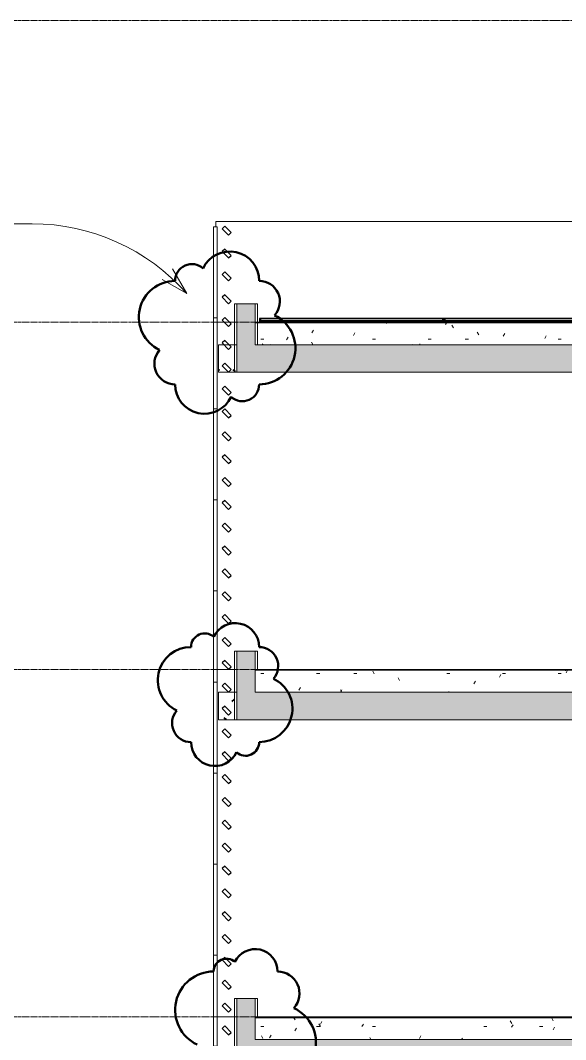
# Model space of a CAD drawing. Header units: millimetres. Extents: x 78096 to 288885, y -20632 to 149556.
# Drawn here: x 204968 to 210930, y 130450 to 141600 of the extents above; entities that cross this region are included whole.
import ezdxf

# ---------------------------------------------------------------- set-up
doc = ezdxf.new("R2010")
doc.units = ezdxf.units.MM
doc.linetypes.add('Centre', pattern=[31.75, 6.35, -4.7625, 15.875, -4.7625])
for name, color, linetype, lineweight in [('A-DETL', 90, 'Continuous', 9), ('A-DETL-GENF', 92, 'Continuous', 9), ('A-FLOR', 192, 'Continuous', 9), ('A-FLOR-FNSH', 192, 'Continuous', 35), ('A-FLOR-LEVL', 51, 'Continuous', 9), ('A-FLOR-MCUT', 51, 'Continuous', 9), ('A-FLOR-PATT', 8, 'Continuous', 35), ('A-GENM', 13, 'Continuous', 9), ('A-GLAZ-CWMG', 51, 'Continuous', 9), ('A-WALL', 113, 'Continuous', 9), ('A-WALL-FNSH', 113, 'Continuous', 25), ('A-WALL-PATT', 111, 'Continuous', 25), ('G-ANNO-REVC', 71, 'Continuous', 50), ('G-ANNO-TEXT', 231, 'Continuous', 9)]:
    doc.layers.add(name, color=color, linetype=linetype, lineweight=lineweight)
pattern_1 = [(0, (230762.54, 117385), (812.8, 203.2), [33.528, -576.072, 33.528, -576.072, -3251.2]), (0, (230762.54, 117385), (812.8, 203.2), [-1219.2, 33.528, -1185.672, 33.528, -576.072, -1422.4]), (0, (230762.54, 117385), (812.8, 203.2), [-3048, 33.528, -372.872, 33.528, -982.472]), (120, (231067.34, 117486.6), (-582.3764, 602.3054), [33.528, -576.072, 33.528, -3827.272]), (120, (231067.34, 117486.6), (-582.3764, 602.3054), [-643.128, -576.072, 33.528, -1185.672, -2032]), (120, (231067.34, 117486.6), (-582.3764, 602.3054), [-2438.4, 33.528, -576.072, 33.528, -1388.872]), (120, (231067.34, 117486.6), (-582.3764, 602.3054), [-3081.528, -372.872, 33.528, -982.472]), (240, (231168.94, 117893), (-230.4236, -805.5054), [33.528, -576.072, 33.528, -3827.272]), (240, (231168.94, 117893), (-230.4236, -805.5054), [-643.128, -576.072, 33.528, -1185.672, -2032]), (240, (231168.94, 117893), (-230.4236, -805.5054), [-2438.4, 33.528, -576.072, 33.528, -1388.872]), (240, (231168.94, 117893), (-230.4236, -805.5054), [-3081.528, -372.872, 33.528, -982.472])]
pattern_2 = [(50, (230762.54, 117385), (728.737, -63.756), [76.2, -838.2]), (355, (230762.54, 117385), (-140.972, 764.228), [60.96, -670.56]), (100.451, (230823.3, 117379.7), (587.77, 700.467), [64.76, -712.36]), (46.184, (230762.5, 117588.2), (1084.316, -168.17), [114.3, -1257.3]), (96.636, (230852.9, 117574.2), (949.61, 989.71), [97.14, -1068.54]), (351.184, (230762.5, 117588.2), (949.62, 989.7), [91.44, -1005.84]), (21, (230864.14, 117537.4), (606.458, -409.06), [76.2, -838.2]), (326, (230864.14, 117537.4), (247.208, 736.753), [60.96, -670.56]), (71.451, (230914.7, 117503.3), (853.668, 327.685), [64.76, -712.36]), (37.5, (230762.54, 117385), (12.3547, 338.2201), [33.528, -628.904, 33.528, -647.192, -673.1]), (37.5, (230762.54, 117385), (12.3547, 338.2201), [-1343.152, 33.528, -639.572]), (7.5, (230762.54, 117385), (267.279, 400.722), [33.528, -354.584, 33.528, -613.664, -256.54]), (7.5, (230762.54, 117385), (267.279, 400.722), [-1035.304, 33.528, -223.012]), (327.5, (230535.98, 117385), (542.3633, -22.9153), [33.528, -220.472, 33.528, -758.952, -1051.56]), (327.5, (230535.98, 117385), (542.3633, -22.9153), [-1046.48, 33.528, -1018.032]), (317.5, (230434.38, 117385), (592.517, 101.707), [33.528, -296.672, 33.528, -492.76, -746.76]), (317.5, (230434.38, 117385), (592.517, 101.707), [-856.488, 33.528, -713.232])]
pattern_3 = [(50, (5066.1, 117385), (728.737, -63.756), [76.2, -838.2]), (355, (5066.1, 117385), (-140.972, 764.228), [60.96, -670.56]), (100.451, (5126.8, 117379.7), (587.77, 700.467), [64.76, -712.36]), (46.184, (5066.1, 117588.2), (1084.316, -168.17), [114.3, -1257.3]), (96.636, (5156.4, 117574.2), (949.61, 989.71), [97.14, -1068.54]), (351.184, (5066.1, 117588.2), (949.62, 989.7), [91.44, -1005.84]), (21, (5167.7, 117537.4), (606.458, -409.06), [76.2, -838.2]), (326, (5167.7, 117537.4), (247.208, 736.753), [60.96, -670.56]), (71.451, (5218.2, 117503.3), (853.668, 327.685), [64.76, -712.36]), (37.5, (5066.1, 117385), (12.3547, 338.2201), [33.528, -628.904, 33.528, -647.192, -673.1]), (37.5, (5066.1, 117385), (12.3547, 338.2201), [-1343.152, 33.528, -639.572]), (7.5, (5066.1, 117385), (267.279, 400.722), [33.528, -354.584, 33.528, -613.664, -256.54]), (7.5, (5066.1, 117385), (267.279, 400.722), [-1035.304, 33.528, -223.012]), (327.5, (4839.52, 117385), (542.3633, -22.9153), [33.528, -220.472, 33.528, -758.952, -1051.56]), (327.5, (4839.52, 117385), (542.3633, -22.9153), [-1046.48, 33.528, -1018.032]), (317.5, (4737.9, 117385), (592.517, 101.707), [33.528, -296.672, 33.528, -492.76, -746.76]), (317.5, (4737.9, 117385), (592.517, 101.707), [-856.488, 33.528, -713.232])]

# ---------------------------------------------------------------- blocks, each defined once
blk = doc.blocks.new('Rectangular Mullion - 50_100 DIAGONAL-4463840-TOMH A-A')
at = {"layer": 'A-GLAZ-CWMG', "lineweight": 25}
for p, q in [((-18493, 96849), (-18521, 96821)), ((-18521, 96821), (-18451, 96751)), ((-18422, 96779), (-18493, 96849)), ((-18451, 96751), (-18422, 96779))]:
    blk.add_line(p, q, dxfattribs=at)
blk = doc.blocks.new('Direct Shape - Floor_300mm_8464009-4474916-TOMH A-A')
at = {"layer": 'A-FLOR', "lineweight": 35}
h = blk.add_hatch(dxfattribs=at)
h.set_pattern_fill('FP_7', color=250, style=0, pattern_type=2)
h.set_pattern_definition(pattern_3)
h.paths.add_polyline_path([(-18362, 133950), (-18362, 134250), (-18562, 134250), (-18562, 133950)])
at = {"layer": 'A-FLOR', "lineweight": 18}
for p, q in [((-18562, 134250), (-18562, 133950)), ((-18362, 134250), (-18562, 134250)), ((-18562, 133950), (-18362, 133950))]:
    blk.add_line(p, q, dxfattribs=at)
blk = doc.blocks.new('Direct Shape - Floor_300mm_8464020-4475119-TOMH A-A')
at = {"layer": 'A-FLOR', "lineweight": 35}
h = blk.add_hatch(dxfattribs=at)
h.set_pattern_fill('FP_7', color=250, style=0, pattern_type=2)
h.set_pattern_definition(pattern_3)
h.paths.add_polyline_path([(-18362, 137750), (-18362, 138050), (-18562, 138050), (-18562, 137750)])
at = {"layer": 'A-FLOR', "lineweight": 18}
for p, q in [((-18562, 138050), (-18562, 137750)), ((-18362, 138050), (-18562, 138050)), ((-18562, 137750), (-18362, 137750))]:
    blk.add_line(p, q, dxfattribs=at)
blk = doc.blocks.new('Risen Solar Pack Solar Panel - Solar Panel-V199-TOMH A-A')
at = {"layer": 'A-GENM', "lineweight": 25}
for p, q in [((-18109, 138340), (-18113, 138340)), ((-18113, 138340), (-18113, 138300)), ((-18113, 138300), (-18073, 138300)), ((-18109, 138304), (-18109, 138340)), ((-16101, 138337), (-18109, 138337)), ((-18109, 138337), (-18109, 138317)), ((-18109, 138317), (-16101, 138317)), ((-18073, 138304), (-18109, 138304)), ((-17095, 138340), (-18103, 138340)), ((-18103, 138340), (-18103, 138322)), ((-18103, 138322), (-17115, 138322)), ((-18073, 138300), (-18073, 138304)), ((-17115, 138322), (-16107, 138322)), ((-16107, 138340), (-17095, 138340)), ((-16101, 138304), (-16137, 138304)), ((-16137, 138304), (-16137, 138300)), ((-16137, 138300), (-16097, 138300)), ((-16107, 138322), (-16107, 138340)), ((-16101, 138340), (-16101, 138304)), ((-16097, 138340), (-16101, 138340)), ((-16101, 138317), (-16101, 138337)), ((-16097, 138300), (-16097, 138340))]:
    blk.add_line(p, q, dxfattribs=at)
at = {"layer": 'A-GENM'}
for p, q in [((-18103, 138340), (-18109, 138340)), ((-16137, 138304), (-18073, 138304)), ((-16101, 138340), (-16107, 138340))]:
    blk.add_line(p, q, dxfattribs=at)
blk = doc.blocks.new('Risen Solar Pack Solar Panel - VERTICAL - Solar Panel-4528868-TOMH A-A')
at = {"layer": 'A-GENM'}
for p, q in [((-18616, 137350), (-18616, 136354)), ((-18576, 137350), (-18616, 137350)), ((-18576, 136354), (-18576, 137350)), ((-18616, 136354), (-18576, 136354))]:
    blk.add_line(p, q, dxfattribs=at)
blk = doc.blocks.new('Family - ___-4987892-TOMH A-A')
at = {"layer": 'G-ANNO-REVC'}
for centre, radius, start, end in [((-18439, 138750), 322, 0, 154.7912), ((-18853, 138750), 184, 48.1897, 180), ((-19037, 138354), 396, 90, 244.7912), ((-18117, 138524), 226, 318.1897, 90), ((-18117, 138014), 396, 270, 64.7912), ((-19037, 137844), 226, 138.1897, 270), ((-18715, 137618), 322, 180, 334.7912), ((-18301, 137618), 184, 228.1897, 0), ((-18378, 134745), 261, 0, 154.7912), ((-18713, 134745), 149, 48.1897, 180), ((-18862, 134381), 364, 90, 244.7912), ((-18117, 134537), 208, 318.1897, 90), ((-18117, 134069), 364, 270, 64.7912), ((-18862, 133912), 208, 138.1897, 270), ((-18601, 133704), 261, 180, 334.7912), ((-18266, 133704), 149, 228.1897, 0), ((-18161, 131195), 245, 0, 154.7912), ((-18476, 131195), 140, 48.1897, 180), ((-18616, 130775), 420, 90, 244.7912), ((-17916, 130955), 240, 318.1897, 90), ((-17916, 130415), 420, 270, 64.7912)]:
    blk.add_arc(centre, radius, start, end, dxfattribs=at)

msp = doc.modelspace()

# ---------------------------------------------------------------- hatches: boundary and pattern name
at = {"layer": 'A-DETL-GENF'}
h = msp.add_hatch(dxfattribs=at)
h.set_pattern_fill('FP_7', color=50, style=0, pattern_type=2)
h.set_pattern_definition(pattern_2)
h.paths.add_polyline_path([(244384.346, 136635), (244384.346, 138557.592), (244184.346, 138557.592), (244184.346, 138050), (241734.387, 138050), (241734.387, 138250), (241334.387, 138250), (241334.387, 138050), (230084.458, 138050), (230084.458, 137750), (241324.621, 137750), (241324.621, 137450), (241734.387, 137450), (241734.387, 137750), (244184.346, 137750), (244184.346, 136635)])
h.paths.add_polyline_path([(212190.132, 137450), (212234.399, 137450), (212234.399, 137750), (217784.412, 137750), (217784.412, 138050), (212234.399, 138050), (212234.399, 138250), (211834.399, 138250), (211834.399, 138050), (207534.458, 138050), (207534.458, 138500), (207334.458, 138500), (207334.458, 137750), (211834.399, 137750), (211834.399, 137450)])
h.paths.add_polyline_path([(227584.412, 137750), (229484.553, 137750), (229484.553, 138050), (227584.412, 138050), (227584.412, 137840.097)])
h = msp.add_hatch(dxfattribs=at)
h.set_pattern_fill('FP_7', color=50, style=0, pattern_type=2)
h.set_pattern_definition(pattern_2)
h.paths.add_polyline_path([(244384.346, 132811.765), (244384.346, 134970.909), (244184.346, 134970.909), (244184.346, 134250), (241734.387, 134250), (241734.387, 134450), (241334.387, 134450), (241334.387, 134250), (230084.458, 134250), (230084.458, 133950), (241324.621, 133950), (241324.621, 133650), (241734.387, 133650), (241734.387, 133950), (244184.346, 133950), (244184.346, 132811.765)])
h.paths.add_polyline_path([(212190.132, 133650), (212234.399, 133650), (212234.399, 133950), (217784.412, 133950), (217784.412, 134250), (212234.399, 134250), (212234.399, 134450), (211834.399, 134450), (211834.399, 134250), (207534.458, 134250), (207534.458, 134700), (207334.458, 134700), (207334.458, 133950), (211834.399, 133950), (211834.399, 133650)])
h.paths.add_polyline_path([(227584.412, 133950), (229484.553, 133950), (229484.553, 134250), (227584.412, 134250), (227584.412, 134071.682)])
h.paths.add_polyline_path([(229684.27, 133950), (229684.458, 133950), (229684.27, 134071.682)])
h = msp.add_hatch(dxfattribs=at)
h.set_pattern_fill('FP_7', color=50, style=0, pattern_type=2)
h.set_pattern_definition(pattern_2)
h.paths.add_polyline_path([(244184.346, 128613.164), (244384.346, 128613.164), (244384.346, 131245.845), (244184.346, 131245.371), (244184.346, 130450), (241734.387, 130450), (241734.387, 130650), (241334.387, 130650), (241334.387, 130450), (230084.458, 130450), (230084.458, 130150), (241324.621, 130150), (241324.621, 129850), (241734.387, 129850), (241734.387, 130150), (244184.346, 130150), (244184.346, 128733.094)])
h.paths.add_polyline_path([(212190.132, 129850), (212234.399, 129850), (212234.399, 130150), (217784.412, 130150), (217784.412, 130450), (212234.399, 130450), (212234.399, 130650), (211834.399, 130650), (211834.399, 130450), (207534.458, 130450), (207534.458, 130900), (207334.458, 130900), (207334.458, 130150), (211834.399, 130150), (211834.399, 129850)])
h.paths.add_polyline_path([(227584.412, 130150), (229484.553, 130150), (229484.553, 130450), (227584.412, 130450), (227584.412, 130303.267)])
h.paths.add_polyline_path([(229684.27, 130150), (229684.458, 130150), (229684.27, 130303.267)])
at = {"layer": 'A-FLOR-PATT', "lineweight": 9}
h = msp.add_hatch(dxfattribs=at)
h.set_pattern_fill('FP_2', color=256, style=0, pattern_type=2)
h.set_pattern_definition(pattern_1)
h.paths.add_polyline_path([(207334.345, 138050), (207334.458, 138050), (207334.345, 138290)])
h.paths.add_polyline_path([(207534.458, 138050), (211334.389, 138050), (211334.389, 138290), (207534.458, 138290), (207534.458, 138154.131)])
h = msp.add_hatch(dxfattribs=at)
h.set_pattern_fill('FP_2', color=256, style=0, pattern_type=2)
h.set_pattern_definition(pattern_1)
h.paths.add_polyline_path([(207534.458, 134250), (211834.345, 134250), (211834.345, 134490), (207534.458, 134490)])
h = msp.add_hatch(dxfattribs=at)
h.set_pattern_fill('FP_2', color=256, style=0, pattern_type=2)
h.set_pattern_definition(pattern_1)
h.paths.add_polyline_path([(207534.458, 130450), (211834.345, 130450), (211834.345, 130690), (207534.458, 130690)])
at = {"layer": 'A-WALL-PATT', "lineweight": 9}
h = msp.add_hatch(dxfattribs=at)
h.set_pattern_fill('FP_7', color=256, style=0, pattern_type=2)
h.set_pattern_definition(pattern_2)
h.paths.add_polyline_path([(207334.345, 130450), (207334.458, 130450.135), (207334.345, 130690)])

# ---------------------------------------------------------------- linework, layer by layer
at = {"layer": 'A-DETL', "lineweight": 18}
for p, q in [((207534.458, 138500), (207334.458, 138500)), ((207334.458, 138500), (207334.458, 138050)), ((207534.458, 138050), (207534.458, 138500)), ((207334.458, 138050), (207334.458, 137750)), ((211834.399, 138050), (207534.458, 138050)), ((207334.458, 137750), (211834.399, 137750)), ((207534.458, 134700), (207334.458, 134700)), ((207334.458, 134700), (207334.458, 134250)), ((207534.458, 134250), (207534.458, 134700)), ((207334.458, 134250), (207334.458, 133950)), ((211834.399, 134250), (207534.458, 134250)), ((207334.458, 133950), (211834.399, 133950)), ((207534.458, 130900), (207334.458, 130900)), ((207334.458, 130900), (207334.458, 130450)), ((207534.458, 130450), (207534.458, 130900)), ((207334.458, 130450), (207334.458, 130150)), ((211834.399, 130450), (207534.458, 130450))]:
    msp.add_line(p, q, dxfattribs=at)
at = {"layer": 'A-FLOR-FNSH', "color": 7, "lineweight": 18}
for p, q in [((207334.345, 138300), (207334.345, 138050)), ((211809.345, 138300), (207534.458, 138300)), ((211809.345, 134500), (207559.458, 134500)), ((211809.345, 130700), (207559.458, 130700))]:
    msp.add_line(p, q, dxfattribs=at)
at = {"layer": 'A-FLOR-LEVL', "linetype": 'Centre'}
for p, q in [((192334.611, 141600), (278486.268, 141600)), ((192334.611, 138300), (278486.268, 138300)), ((192334.611, 134500), (278486.268, 134500)), ((192334.611, 130700), (278486.268, 130700))]:
    msp.add_line(p, q, dxfattribs=at)
at = {"layer": 'A-FLOR-MCUT', "lineweight": 18}
for p, q in [((211809.345, 138290), (207534.458, 138290)), ((207334.345, 138050), (207334.345, 137750)), ((207559.458, 134500), (207559.458, 134490)), ((211834.345, 134490), (207559.458, 134490)), ((207559.458, 130700), (207559.458, 130690)), ((211834.345, 130690), (207559.458, 130690))]:
    msp.add_line(p, q, dxfattribs=at)
at = {"layer": 'A-WALL', "lineweight": 18}
for p, q in [((211284.422, 139400.001), (207104.458, 139400.001)), ((207104.458, 139400.001), (207104.458, 139341.99)), ((207120.551, 138300), (207196.174, 138300)), ((207252.742, 138300), (207309.458, 138300)), ((207309.458, 134500), (207120.551, 134500)), ((207334.345, 133950), (207334.345, 134500)), ((207534.458, 134490), (207559.458, 134490)), ((207120.551, 130700), (207309.458, 130700)), ((207334.345, 130150), (207334.345, 130700)), ((207534.458, 130690), (207559.458, 130690))]:
    msp.add_line(p, q, dxfattribs=at)
at = {"layer": 'A-WALL-FNSH', "color": 7, "lineweight": 18}
for p, q in [((207309.458, 138500), (207309.458, 137750)), ((207334.458, 138500), (207309.458, 138500)), ((207559.458, 138500), (207534.458, 138500)), ((207559.458, 138050), (207559.458, 138500)), ((207309.458, 137750), (207334.345, 137750)), ((207309.458, 134700), (207309.458, 133950)), ((207334.458, 134700), (207309.458, 134700)), ((207559.458, 134700), (207534.458, 134700)), ((207559.458, 134500), (207559.458, 134700)), ((207309.458, 133950), (207334.345, 133950)), ((207309.458, 130900), (207309.458, 130150)), ((207334.458, 130900), (207309.458, 130900)), ((207559.458, 130900), (207534.458, 130900)), ((207559.458, 130700), (207559.458, 130900))]:
    msp.add_line(p, q, dxfattribs=at)
at = {"layer": 'G-ANNO-TEXT', "color": 1}
for p, q in [((205097.801, 139375.026), (202425.509, 139375.026)), ((206786.784, 138612.206), (206630.515, 138880.612)), ((206786.784, 138612.206), (206517.248, 138766.519))]:
    msp.add_line(p, q, dxfattribs=at)
msp.add_arc((205097.801, 137123.802), 2251.224, 41.3878958, 90, dxfattribs=at)

# ---------------------------------------------------------------- block references
at = {"layer": 'A-FLOR', "lineweight": 18}
for name in ['Direct Shape - Floor_300mm_8464020-4475119-TOMH A-A', 'Direct Shape - Floor_300mm_8464009-4474916-TOMH A-A']:
    msp.add_blockref(name, (225696.455, 0), dxfattribs=at)
at = {"layer": 'A-GENM'}
for name, p in [('Risen Solar Pack Solar Panel - VERTICAL - Solar Panel-4528868-TOMH A-A', (225696.455, 1992)), ('Risen Solar Pack Solar Panel - VERTICAL - Solar Panel-4528868-TOMH A-A', (225696.455, 996)), ('Risen Solar Pack Solar Panel - Solar Panel-V199-TOMH A-A', (225696.455, 0)), ('Risen Solar Pack Solar Panel - Solar Panel-V199-TOMH A-A', (227712.455, 0)), ('Risen Solar Pack Solar Panel - VERTICAL - Solar Panel-4528868-TOMH A-A', (225696.455, 0)), ('Risen Solar Pack Solar Panel - VERTICAL - Solar Panel-4528868-TOMH A-A', (225696.455, -996)), ('Risen Solar Pack Solar Panel - VERTICAL - Solar Panel-4528868-TOMH A-A', (225696.455, -1992)), ('Risen Solar Pack Solar Panel - VERTICAL - Solar Panel-4528868-TOMH A-A', (225696.455, -2988)), ('Risen Solar Pack Solar Panel - VERTICAL - Solar Panel-4528868-TOMH A-A', (225696.455, -3984)), ('Risen Solar Pack Solar Panel - VERTICAL - Solar Panel-4528868-TOMH A-A', (225696.455, -4980)), ('Risen Solar Pack Solar Panel - VERTICAL - Solar Panel-4528868-TOMH A-A', (225696.455, -5976))]:
    msp.add_blockref(name, p, dxfattribs=at)
at = {"layer": 'A-GLAZ-CWMG'}
for p in [(225696.455, 42500), (225696.455, 42250), (225696.455, 42000), (225696.455, 41750), (225696.455, 41500), (225696.455, 41250), (225696.455, 41000), (225696.455, 40750), (225696.455, 40500), (225696.455, 40250), (225696.455, 40000), (225696.455, 39750), (225696.455, 39500), (225696.455, 39250), (225696.455, 39000), (225696.455, 38750), (225696.455, 38500), (225696.455, 38250), (225696.455, 38000), (225696.455, 37750), (225696.455, 37500), (225696.455, 37250), (225696.455, 37000), (225696.455, 36750), (225696.455, 36500), (225696.455, 36250), (225696.455, 36000), (225696.455, 35750), (225696.455, 35500), (225696.455, 35250), (225696.455, 35000), (225696.455, 34750), (225696.455, 34500), (225696.455, 34250), (225696.455, 34000), (225696.455, 33750)]:
    msp.add_blockref('Rectangular Mullion - 50_100 DIAGONAL-4463840-TOMH A-A', p, dxfattribs=at)
at = {"layer": 'G-ANNO-REVC'}
msp.add_blockref('Family - ___-4987892-TOMH A-A', (225696.455, 0), dxfattribs=at)

doc.saveas('drawing.dxf')
